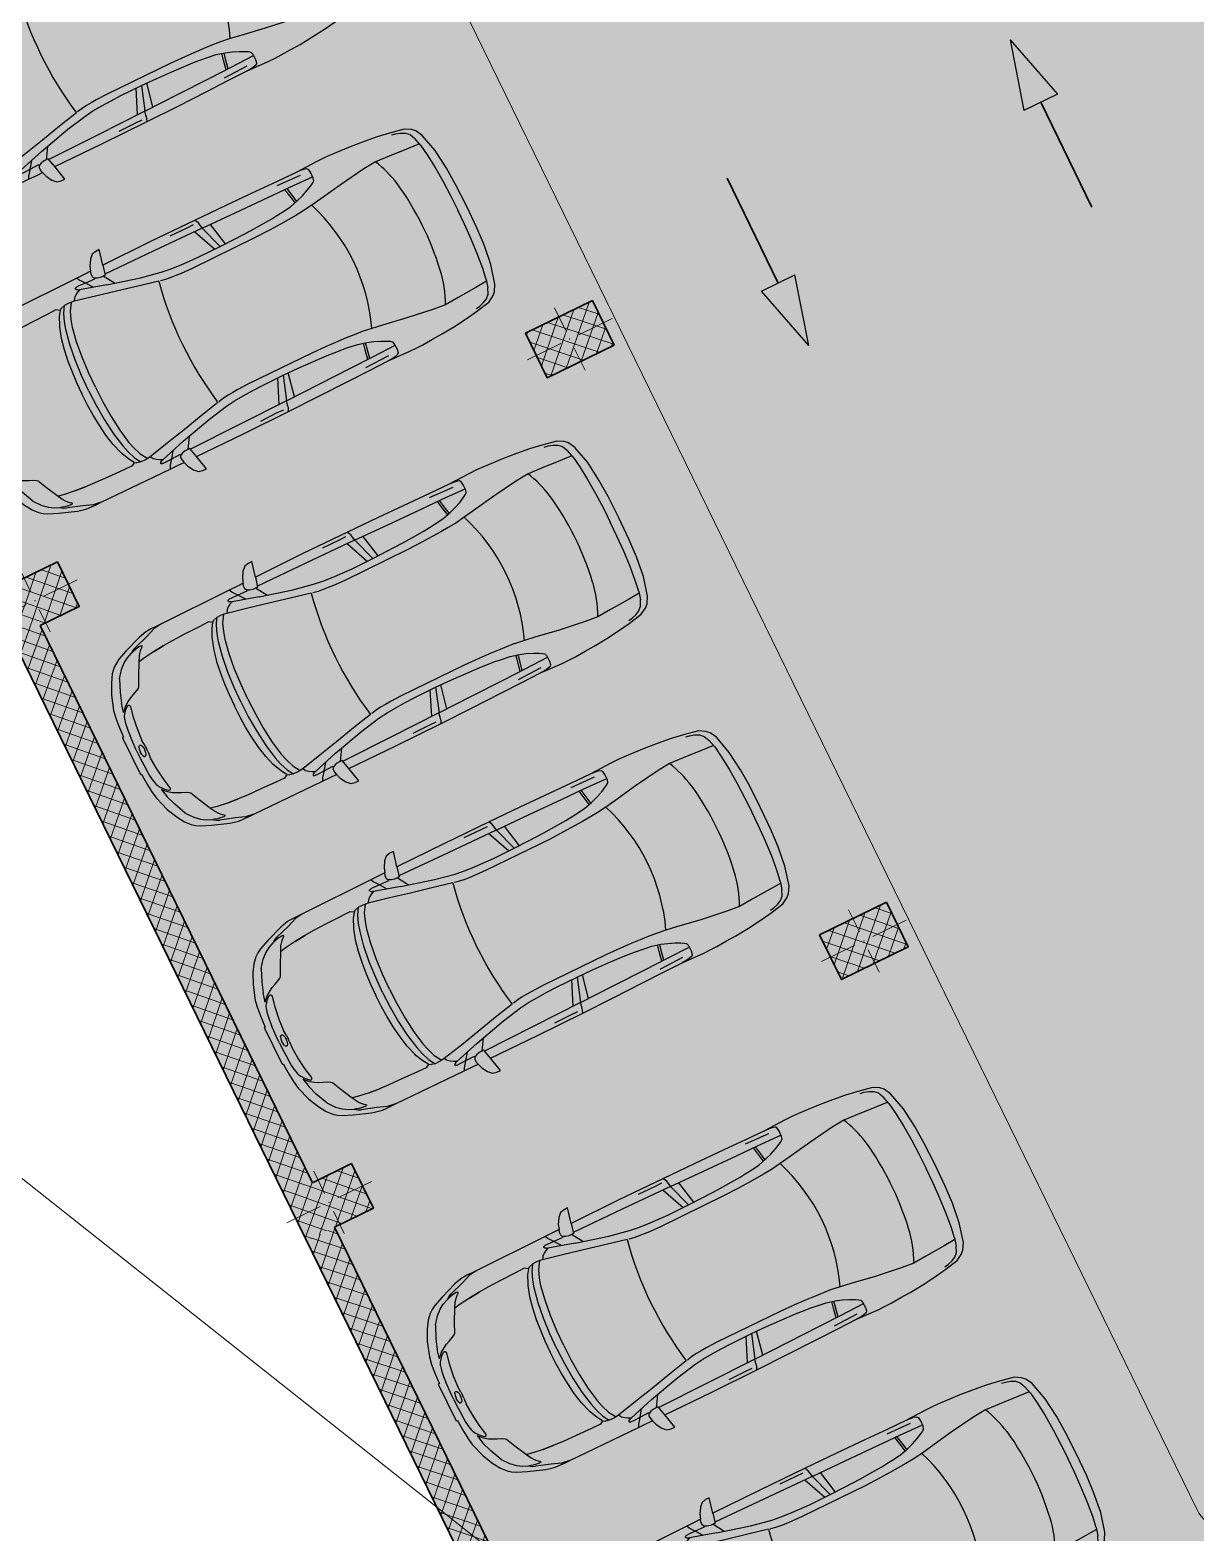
# Model space of a CAD drawing. Header units: metres. Extents: x 7511783 to 7512372, y 4692307 to 4692611.
# Drawn here: x 7511913.5 to 7511922.9, y 4692342.79 to 4692354.91 of the extents above; entities that cross this region are included whole.
import ezdxf

# ---------------------------------------------------------------- set-up
doc = ezdxf.new("R2010")
doc.units = ezdxf.units.M
for name, color, linetype, lineweight in [('2D Drafting - General_Pen_No__1', 7, 'Continuous', 0), ('2D Drafting - General_Pen_No__102', 254, 'Continuous', 0), ('A - Muret', 7, 'Continuous', 0), ('A - Muret_Pen_No__102', 254, 'Continuous', 0), ('A - Muret_Pen_No__7', 7, 'Continuous', 0), ('A - Pllaka Themel', 7, 'Continuous', 0), ('A - Pllaka Themel_Pen_No__42', 8, 'Continuous', 0), ('A - Shtyllat', 7, 'Continuous', 0), ('A - Shtyllat_Pen_No__1', 7, 'Continuous', 0), ('A - Shtyllat_Pen_No__7', 7, 'Continuous', 0), ('A -Polyline', 7, 'Continuous', 0), ('A -Polyline_Pen_No__178', 43, 'Continuous', 0), ('A -Polyline_Pen_No__48', 14, 'Continuous', 0), ('A -Polyline_Pen_No__8', 14, 'Continuous', 0), ('bodrum 1 garazhat projekt', 7, 'Continuous', 0), ('garazhat-netw-amiri - b1', 20, 'Continuous', 0), ('Interior - Furniture _Pen_No__42', 8, 'Continuous', 0), ('Parc-Kojshi', 251, 'Continuous', 0), ('vijat rregullim', 1, 'Continuous', 0)]:
    doc.layers.add(name, color=color, linetype=linetype, lineweight=lineweight)
pattern_1 = [(44.99999999999998, (0, 0), (-68.94290863686237, 68.94290863686243), []), (135.0000000000001, (0, 0), (68.94290863686219, 68.94290863686261), [])]

# ---------------------------------------------------------------- blocks, each defined once
blk = doc.blocks.new('Slab_5', base_point=(27099.99999994247, -19050.45703700876))
at = {"layer": 'A - Pllaka Themel_Pen_No__42', "color": 8, "linetype": 'Continuous', "lineweight": 25, "flags": 128}
blk.add_lwpolyline([(27099.99999994247, -19050.45703700876), (27099.99999994245, -53141.28956256484), (34367.48378446266, -53141.28956256484), (34572.08011014806, -54047.73212241127), (58725.51372234098, -48551.56399353076), (58577.30438397717, -47886.40318112022), (60192.66493870387, -47573.34216697117), (56976.71528492225, -33242.20353530695), (55470.262655318, -33580.37692266012), (52202.17436583388, -19050.80466526668)], close=True, dxfattribs=at)
blk = doc.blocks.new('Wall_56', base_point=(34367.48378446266, -53141.28956256484))
at = {"layer": 'A - Muret_Pen_No__102', "linetype": 'Continuous', "lineweight": 13}
h = blk.add_hatch(dxfattribs=at)
h.set_pattern_fill('CONCRETE_BLOCK', color=254, style=0, pattern_type=2)
h.set_pattern_definition(pattern_1)
h.paths.add_polyline_path([(27699.99795363154, -52891.2289970041), (27699.99444887056, -53141.22889081796), (31899.99722828543, -53141.2670855601), (31900.00066152068, -52891.26719174623)])
h = blk.add_hatch(dxfattribs=at)
h.set_pattern_fill('CONCRETE_BLOCK', color=254, style=0, pattern_type=2)
h.set_pattern_definition(pattern_1)
h.paths.add_polyline_path([(32499.99726393327, -53141.27253790283), (34367.48373605376, -53141.28956256484), (34567.34503387019, -52891.29141404277), (32500.00071337459, -52891.27260902396)])
at = {"layer": 'A - Muret_Pen_No__7', "color": 7, "linetype": 'Continuous', "lineweight": 35, "flags": 128}
for points in [[(31900.00073594184, -52891.26711058854), (27699.99796182526, -52891.22889418846)], [(34567.34503387019, -52891.29138111936), (32500.00075509367, -52891.27257007082)], [(27699.99442334481, -53141.22889416662), (31899.99719529126, -53141.26711056665)], [(32499.99726640177, -53141.27257004942), (34367.48378446266, -53141.28956256484)]]:
    blk.add_lwpolyline(points, dxfattribs=at)
blk = doc.blocks.new('Wall_57', base_point=(27099.99446052977, -53141.22343468484))
at = {"layer": 'A - Muret_Pen_No__102', "linetype": 'Continuous', "lineweight": 13}
h = blk.add_hatch(dxfattribs=at)
h.set_pattern_fill('CONCRETE_BLOCK', color=254, style=0, pattern_type=2)
h.set_pattern_definition(pattern_1)
h.paths.add_polyline_path([(27349.99446195043, -41941.22684617028), (27099.99446052978, -41941.22340399873), (27099.99446052978, -47341.22343468483), (27099.99986965649, -46941.22326849885), (27349.99446195043, -46941.22671067039)])
h = blk.add_hatch(dxfattribs=at)
h.set_pattern_fill('CONCRETE_BLOCK', color=254, style=0, pattern_type=2)
h.set_pattern_definition(pattern_1)
h.paths.add_polyline_path([(27099.99446052977, -47341.22343468483), (27099.99446052977, -53141.22344681752), (27099.99999185401, -52741.22340127719), (27349.99449979585, -52741.22685835483), (27349.99449979585, -47341.22689176247)])
at = {"layer": 'A - Muret_Pen_No__7', "color": 7, "linetype": 'Continuous', "lineweight": 35, "flags": 128}
for points in [[(27099.99446052977, -24950.64005230588), (27099.99446052977, -53141.22343468484)], [(27349.99446052978, -46941.2268967794), (27349.99446052978, -41941.2268968561)], [(27349.99446052978, -52741.22689677941), (27349.99446052978, -47341.22689681775)]]:
    blk.add_lwpolyline(points, dxfattribs=at)
blk = doc.blocks.new('Column_117', base_point=(32200, -41741.28540806283))
at = {"layer": 'A - Shtyllat', "linetype": 'Continuous', "lineweight": 0}
h = blk.add_hatch(dxfattribs=at)
h.set_pattern_fill('CONCRETE_BLOCK', color=18, style=0, pattern_type=2)
h.set_pattern_definition(pattern_1)
h.paths.add_polyline_path([(32500.00276967757, -41541.28956264153), (31900.00276973511, -41541.2812535225), (31899.99723032242, -41941.28125348414), (32499.99723026488, -41941.28956260318)])
at = {"layer": 'A - Shtyllat_Pen_No__1', "color": 7, "linetype": 'Continuous', "lineweight": 13}
for p, q in [((32200.00110788253, -41661.28540807051), (32200.00387758888, -41461.28540808969)), ((32120.00000000767, -41741.28430018029), (31820.00000003644, -41741.28014562078)), ((32279.99999999233, -41741.28651594537), (32579.99999996356, -41741.29067050489)), ((32199.99889211746, -41821.28540805517), (32199.99612241112, -42021.28540803598))]:
    blk.add_line(p, q, dxfattribs=at)
blk.add_point((32200, -41741.28540806283), dxfattribs=at)
at = {"layer": 'A - Shtyllat_Pen_No__7', "color": 7, "linetype": 'Continuous', "lineweight": 35, "flags": 128}
blk.add_lwpolyline([(32500.00276967757, -41541.28956264153), (31900.00276973511, -41541.2812535225), (31899.99723032242, -41941.28125348414), (32499.99723026488, -41941.28956260318)], close=True, dxfattribs=at)
blk = doc.blocks.new('Column_119', base_point=(27399.99723020736, -41741.22758930187))
at = {"layer": 'A - Shtyllat', "linetype": 'Continuous', "lineweight": 0}
h = blk.add_hatch(dxfattribs=at)
h.set_pattern_fill('CONCRETE_BLOCK', color=18, style=0, pattern_type=2)
h.set_pattern_definition(pattern_1)
h.paths.add_polyline_path([(27099.99446052978, -41941.22343472318), (27349.99446052978, -41941.2268968561), (27349.99446052978, -41541.22689681774), (27099.99999994247, -41541.22343476153)])
h = blk.add_hatch(dxfattribs=at)
h.set_pattern_fill('CONCRETE_BLOCK', color=18, style=0, pattern_type=2)
h.set_pattern_definition(pattern_1)
h.paths.add_polyline_path([(27699.99999988493, -41541.23174388057), (27349.99446052978, -41541.22689681774), (27349.99446052978, -41941.2268968561), (27699.99446047224, -41941.23174384221)])
at = {"layer": 'A - Shtyllat_Pen_No__1', "color": 7, "linetype": 'Continuous', "lineweight": 13}
for p, q in [((27399.99833808989, -41661.22758930954), (27400.00110779624, -41461.22758932872)), ((27319.99723021503, -41741.22648141933), (27019.99723024379, -41741.22232685982)), ((27479.99723019968, -41741.2286971844), (27779.99723017092, -41741.23285174392)), ((27399.99612232482, -41821.2275892942), (27399.99335261847, -42021.22758927502))]:
    blk.add_line(p, q, dxfattribs=at)
blk.add_point((27399.99723020736, -41741.22758930187), dxfattribs=at)
at = {"layer": 'A - Shtyllat_Pen_No__7', "color": 7, "linetype": 'Continuous', "lineweight": 35, "flags": 128}
for points in [[(27699.99999988493, -41541.23174388057), (27349.99446052978, -41541.22689681774)], [(27349.99446052978, -41941.2268968561), (27699.99446047224, -41941.23174384221), (27699.99999988493, -41541.23174388057)]]:
    blk.add_lwpolyline(points, dxfattribs=at)
blk = doc.blocks.new('Column_120', base_point=(32200, -47141.28540802448))
at = {"layer": 'A - Shtyllat', "linetype": 'Continuous', "lineweight": 0}
h = blk.add_hatch(dxfattribs=at)
h.set_pattern_fill('CONCRETE_BLOCK', color=18, style=0, pattern_type=2)
h.set_pattern_definition(pattern_1)
h.paths.add_polyline_path([(32500.00276967757, -46941.28956260318), (31900.00276973511, -46941.28125348415), (31899.99723032242, -47341.28125344579), (32499.99723026488, -47341.28956256483)])
at = {"layer": 'A - Shtyllat_Pen_No__1', "color": 7, "linetype": 'Continuous', "lineweight": 13}
for p, q in [((32200.00110788253, -47061.28540803216), (32200.00387758888, -46861.28540805134)), ((32120.00000000767, -47141.28430014194), (31820.00000003644, -47141.28014558244)), ((32199.99889211746, -47221.28540801682), (32199.99612241112, -47421.28540799764)), ((32279.99999999233, -47141.28651590702), (32579.99999996356, -47141.29067046654))]:
    blk.add_line(p, q, dxfattribs=at)
blk.add_point((32200, -47141.28540802448), dxfattribs=at)
at = {"layer": 'A - Shtyllat_Pen_No__7', "color": 7, "linetype": 'Continuous', "lineweight": 35, "flags": 128}
blk.add_lwpolyline([(32500.00276967757, -46941.28956260318), (31900.00276973511, -46941.28125348415), (31899.99723032242, -47341.28125344579), (32499.99723026488, -47341.28956256483)], close=True, dxfattribs=at)
blk = doc.blocks.new('Column_121', base_point=(27399.99723020736, -47141.22758926352))
at = {"layer": 'A - Shtyllat', "linetype": 'Continuous', "lineweight": 0}
h = blk.add_hatch(dxfattribs=at)
h.set_pattern_fill('CONCRETE_BLOCK', color=18, style=0, pattern_type=2)
h.set_pattern_definition(pattern_1)
h.paths.add_polyline_path([(27099.99446052978, -47341.22343468483), (27349.99446052978, -47341.22689681775), (27349.99446052978, -46941.2268967794), (27099.99999994247, -46941.22343472319)])
h = blk.add_hatch(dxfattribs=at)
h.set_pattern_fill('CONCRETE_BLOCK', color=18, style=0, pattern_type=2)
h.set_pattern_definition(pattern_1)
h.paths.add_polyline_path([(27699.99999988493, -46941.23174384221), (27349.99446052978, -46941.2268967794), (27349.99446052978, -47341.22689681775), (27699.99446047224, -47341.23174380385)])
at = {"layer": 'A - Shtyllat_Pen_No__1', "color": 7, "linetype": 'Continuous', "lineweight": 13}
for p, q in [((27399.99833808989, -47061.22758927119), (27400.00110779624, -46861.22758929037)), ((27319.99723021503, -47141.22648138098), (27019.99723024379, -47141.22232682147)), ((27399.99612232482, -47221.22758925585), (27399.99335261847, -47421.22758923668)), ((27479.99723019968, -47141.22869714606), (27779.99723017092, -47141.23285170557))]:
    blk.add_line(p, q, dxfattribs=at)
blk.add_point((27399.99723020736, -47141.22758926352), dxfattribs=at)
at = {"layer": 'A - Shtyllat_Pen_No__7', "color": 7, "linetype": 'Continuous', "lineweight": 35, "flags": 128}
for points in [[(27699.99999988493, -46941.23174384221), (27349.99446052978, -46941.2268967794)], [(27349.99446052978, -47341.22689681775), (27699.99446047224, -47341.23174380385), (27699.99999988493, -46941.23174384221)]]:
    blk.add_lwpolyline(points, dxfattribs=at)
blk = doc.blocks.new('Car 05 22')
at = {"layer": 'Interior - Furniture _Pen_No__42', "color": 8, "linetype": 'Continuous', "lineweight": 25}
for p, q in [((1961.117547741, 983.221158223), (1928.938242309, 983.221158223)), ((1928.938242309, 983.221158223), (1957.843908175, 858.0544967500001)), ((1996.903176747, 974.9060932165999), (1961.117547741, 983.221158223)), ((2026.89661068, 945.007687052), (1996.903176747, 974.9060932165999)), ((-78.35772569479998, 850.6357850930001), (-168.2198443133, 844.6061713611999)), ((-24.036324899, 852.2918850640001), (-78.35772569479998, 850.6357850930001)), ((40.3182760438, 852.3336850629998), (-24.036324899, 852.2918850640001)), ((230.8030912739, 845.5192631063), (40.3182760438, 852.3336850629998)), ((590.7241636140001, 851.6786068920001), (400.0158099590001, 847.596806379)), ((856.5325990199999, 856.169707455), (590.7241636140001, 851.6786068920001)), ((1129.8609284, 858.5331077519999), (856.5325990199999, 856.169707455)), ((1129.8609284, 858.5331077519999), (1120.69723063, 838.160005195)), ((1536.1071561, 860.3802508980001), (1129.8609284, 858.5331077519999)), ((1957.843908175, 858.0544967500001), (1536.1071561, 860.3802508980001)), ((1957.84390817, 858.0544967500001), (1977.22141076, 777.427813481)), ((2054.5732194, 897.577022836), (2026.89661068, 945.007687052)), ((2067.91700908, 857.6794056350001), (2054.5732194, 897.577022836)), ((2119.91703998, 857.4374531180001), (2067.91700908, 857.6794056350001)), ((2075.28112592, 835.6608695470001), (2067.91700908, 857.6794056350001)), ((2193.165590015, 856.4504063259001), (2119.91703998, 857.4374531180001)), ((2182.27381684, 834.081841238), (2193.16559002, 856.4504063260001)), ((2808.01466132, 852.5547640039999), (2193.165590015, 856.4504063259001)), ((2855.711363900001, 852.6327640009998), (2808.01466132, 852.5547640039999)), ((2808.01466132, 852.5547640039999), (2876.86636504, 843.317264394)), ((2891.44016583, 852.5287640049999), (2855.711363900001, 852.6327640009998)), ((2922.51356751, 852.034364026), (2891.44016583, 852.5287640049999)), ((2945.17226874, 849.4061641369999), (2922.51356751, 852.034364026)), ((2989.61447115, 839.6482645490003), (2945.17226874, 849.4061641369999)), ((-757.6903274910002, 747.022066986), (-784.8200333720001, 721.8124613509999)), ((-706.3378894982, 775.7872218095), (-757.6903274910002, 747.022066986)), ((-701.0941271610001, 743.2591195180001), (-729.425104913, 716.3992494200002)), ((-585.227090103, 801.027979058), (-706.3378894982, 775.7872218095)), ((-664.8727541800001, 760.961322365), (-701.0941271610001, 743.2591195180001)), ((-626.571782751, 772.4860242179999), (-664.8727541800001, 760.961322365)), ((-594.8871138119998, 778.4895580349998), (-626.571782751, 772.4860242179999)), ((-483.1389679684001, 817.2581826864), (-585.227090103, 801.027979058)), ((-372.3345973750002, 830.229933465), (-483.1389679684001, 817.2581826864)), ((-251.752794228, 841.043733947), (-372.3345973750002, 830.229933465)), ((-168.2198443133, 844.6061713611999), (-251.752794228, 841.043733947)), ((124.560977278, 791.3967861309999), (129.0398444, 820.4687779309999)), ((125.693926866, 743.8968737240001), (124.560977278, 791.3967861309999)), ((327.3887276080001, 761.920895626), (125.394377448, 756.455747737)), ((132.429139117, 722.8048827370001), (125.693926866, 743.8968737240001)), ((129.0398444, 820.4687779309999), (138.886242882, 832.3883788069998)), ((138.886242882, 832.3883788069998), (165.168377873, 840.275885275)), ((165.168377873, 840.275885275), (194.733578306, 844.324685204)), ((194.733578306, 844.324685204), (230.803091274, 845.519263106)), ((210.873013229, 809.2317387879999), (418.0703055720001, 816.1926024380003)), ((400.0158099590001, 847.596806379), (230.8030912739, 845.5192631063)), ((521.9507803269998, 764.6728959719999), (327.3887276080001, 761.920895626)), ((355.2943663540001, 762.315609428), (339.1227247570001, 683.1192857359999)), ((373.4006373970002, 762.5717151969999), (357.2289958010001, 683.375391506)), ((813.627009446, 769.327996556), (521.9507803269998, 764.6728959719999)), ((1108.59023357, 773.98329714), (813.627009446, 769.327996556)), ((1036.25651944, 772.8416796290002), (996.5002997029998, 578.7916468290002)), ((1041.96657906, 578.0240872360001), (1107.56627095, 773.967136299)), ((1173.32542975, 774.895061201), (1090.33970038, 577.89253068)), ((1115.14443198, 808.948201529), (1108.59023357, 773.98329714)), ((1108.59023357, 773.98329714), (1537.61805657, 780.025947399)), ((1119.51383092, 833.2672045809999), (1115.14443198, 808.948201529)), ((1120.16623076, 836.3248049650001), (1119.51383092, 833.2672045809999)), ((1120.69723063, 838.160005195), (1120.16623076, 836.3248049650001)), ((1162.63563846, 830.4777734580001), (1220.13025657, 829.0713745190002)), ((1220.13025657, 829.0713745190002), (1369.65750367, 831.489072695)), ((1537.61805657, 780.025611521), (1974.99295641, 786.0764425990001)), ((1939.15395607, 686.22492547), (1995.917261, 777.427813481)), ((1977.22141076, 777.427813481), (2019.59119012, 777.427813481)), ((2000.39650233, 701.591770694), (2213.53100788, 762.9814866290001)), ((2019.59119012, 777.427813481), (2044.48611622, 783.069509224)), ((2044.48611622, 783.069509224), (2063.35562216, 792.2740022800001)), ((2063.35562216, 792.2740022800001), (2070.42572439, 799.8521965630001)), ((2068.68333559, 787.696981005), (2065.39356605, 794.4584027669999)), ((2068.68333559, 787.696981005), (2148.02030692, 790.4828861469999)), ((2070.42572439, 799.8521965630001), (2075.2191259, 809.3983893609999)), ((2075.2191259, 809.3983893609999), (2075.28112592, 835.6608695470001)), ((2106.51930118, 732.1586113790001), (2148.02030692, 790.4828861469999)), ((2148.02030692, 790.4828861469999), (2166.81146925, 813.814537484)), ((2148.02030692, 790.4828861469999), (2205.61920777, 792.204186117)), ((2166.81146925, 813.814537484), (2182.27381684, 834.081841238)), ((2205.61920777, 792.204186117), (2227.21980808, 791.0038861380001)), ((2226.59190807, 769.8777067159999), (2213.53100788, 762.9814866290001)), ((2213.53100788, 762.9814866290001), (2238.34670825, 752.240186817)), ((2234.36910819, 773.9630864369999), (2226.59190807, 769.8828865080001)), ((2227.21980808, 791.0038861380001), (2232.61990816, 790.029986155)), ((2232.61990816, 790.029986155), (2237.93539134, 787.2871225249999)), ((2238.46067648, 776.864360243), (2234.36910819, 773.9630864369999)), ((2240.81890828, 784.03918626), (2237.93539134, 787.2871225249999)), ((2238.34670825, 752.240186817), (2258.53170854, 739.717487037)), ((2238.46067648, 776.864360243), (2240.85090828, 780.5209863219999)), ((2240.85090828, 780.5209863219999), (2240.81890828, 784.03918626)), ((2258.53170854, 739.717487037), (2269.0398087, 731.086787188)), ((2269.0398087, 731.086787188), (2278.83550884, 721.965087348)), ((2876.86636504, 843.317264394), (2954.16376923, 813.731165643)), ((2904.11849592, 832.8863289209997), (2905.06820589, 832.8379901159999)), ((2954.16376923, 813.731165643), (3075.78877375, 774.6896785450001)), ((3013.55027244, 833.064864827), (2989.61447115, 839.6482645490003)), ((3154.26138006, 782.5577669589998), (3013.55027244, 833.064864827)), ((3022.47491973, 758.305686711), (3023.66221975, 762.4851866380001)), ((3024.49924208, 753.7186598590001), (3022.47491973, 758.305686711)), ((3023.66221975, 762.4851866380001), (3034.64521991, 765.0503865930001)), ((3037.91041996, 743.452886971), (3024.49924208, 753.7186598590001)), ((3034.64521991, 765.0503865930001), (3046.93432009, 763.817386614)), ((3050.61522015, 730.6688871950001), (3037.91041996, 743.452886971)), ((3046.93432009, 763.817386614), (3060.9451203, 762.9292866300001)), ((3064.50712035, 714.6457874760001), (3050.61522015, 730.6688871950001)), ((3060.9451203, 762.9292866300001), (3089.85712072, 757.3861867269998)), ((3100.48402088, 763.1120866269999), (3075.78877375, 774.6896785450001)), ((3089.85712072, 757.3861867269998), (3108.43932099, 751.4304868319999)), ((3114.13862108, 753.3111867989999), (3100.48402088, 763.1120866269999)), ((3108.43932099, 751.4304868319999), (3122.8656212, 746.4359869189999)), ((3122.8656212, 746.4359869189999), (3114.13862108, 753.3111867989999)), ((3170.0706946, 726.5554905960001), (3122.8656212, 746.4359869189999)), ((3235.883818752, 747.6101556219), (3154.26138006, 782.5577669589998)), ((3269.07948628, 728.3294692490001), (3235.883818752, 747.6101556219)), ((3298.56678787, 705.6390702070001), (3269.07948628, 728.3294692490001)), ((-815.0478655078, 667.7598955197002), (-855.0523550635, 511.0116477078998)), ((-784.8200333720001, 721.8124613509999), (-815.0478655078, 667.7598955197002)), ((-768.2719792499998, 602.2788720830002), (-750.577082573, 669.7773949330001)), ((-764.3441764490001, 617.261773195), (-665.728145997, 623.9546285630003)), ((-729.425104913, 716.3992494200002), (-750.577082573, 669.7773949330001)), ((-665.728145997, 623.9546285630003), (-500.877431885, 634.180288886)), ((-500.877431885, 634.180288886), (-383.0238853850001, 641.9613403830001)), ((-383.0238853850001, 641.9613403830001), (-274.220886173, 631.318400078)), ((-274.220886173, 631.318400078), (-56.404854203, 600.536895199)), ((146.670770152, 710.6062742990001), (132.429139117, 722.8048827370001)), ((171.252864179, 696.6287725440001), (146.670770152, 710.6062742990001)), ((212.566754139, 676.5412700230002), (171.252864179, 696.6287725440001)), ((266.3151410770001, 654.566867265), (212.566754139, 676.5412700230002)), ((319.4903281550001, 636.426864989), (266.3151410770001, 654.566867265)), ((392.7088835140001, 617.8124267930001), (319.4903281550001, 636.426864989)), ((339.1227247570001, 683.1192857359999), (329.5580559370001, 633.8673348859999)), ((357.2289958010001, 683.375391506), (346.76505809, 629.492778784)), ((474.8166917820001, 607.1053878569999), (392.7088835140001, 617.8124267930001)), ((521.3449804749999, 601.6186871690002), (474.8166917820001, 607.1053878569999)), ((1730.35620914, 633.8338533080002), (1562.00595611, 600.596478384)), ((2000.39650233, 701.591770694), (1730.35620914, 633.8338533080002)), ((1779.61280153, 581.7538898049997), (1952.84760406, 621.338789111)), ((1952.84760406, 621.338789111), (2122.045506540001, 659.9572884350001)), ((2122.045506540001, 659.9572884350001), (2293.79610906, 697.6509877739999)), ((2278.83550884, 721.965087348), (2293.79610906, 697.6509877739999)), ((2293.79610906, 697.6509877739999), (2317.1870094, 700.7385877199999)), ((2293.79610906, 697.6386630720001), (2293.79610906, 697.6509877739999)), ((2317.1870094, 700.7385877199999), (2345.74280982, 702.7498876850001)), ((2355.134199750001, 639.912801441), (2317.1870094, 700.7385877199999)), ((2345.74280982, 702.7498876850001), (2378.929310310001, 702.0184876970001)), ((2379.77420337, 575.387091212), (2355.13301598, 639.9159014410001)), ((2410.10490185, 649.1086815510001), (2378.929310310001, 702.0184876970001)), ((2378.929310310001, 702.0184876970001), (2410.57231077, 694.2028878339999)), ((2436.02871163, 583.2244924540001), (2410.10490185, 649.1086815510001)), ((2410.57231077, 694.2028878339999), (2410.58631694, 694.1782473540001)), ((2428.73881104, 681.7061880529999), (2410.57231077, 694.2028878339999)), ((2428.73881104, 681.7061880529999), (2457.25830016, 700.035535323)), ((2428.77597173, 681.700745325), (2428.73881104, 681.7061880529999)), ((2428.77597173, 681.700745325), (2456.66545813, 639.8418234830003)), ((2456.66545813, 639.8418234830003), (2487.236391870001, 574.2621729599999)), ((2457.25830016, 700.035535323), (2535.4819126, 697.9905877680001)), ((2535.422612600001, 697.9916562040003), (2673.21491462, 695.5089878119999)), ((2535.46586986, 697.9894090810001), (2535.4819126, 697.988971943)), ((2673.21491462, 695.5089878119999), (2787.200816290001, 691.4809878819998)), ((2787.200816290001, 691.4809878819998), (2868.415817480001, 687.223087957)), ((2868.395882330001, 687.22488671), (2959.72331881, 678.984388101)), ((2959.72331881, 678.984388101), (2868.415817480001, 687.1969879569999)), ((2959.72331881, 678.984388101), (3047.2313201, 666.2002883250001)), ((3047.20992906, 666.2041971140001), (3100.00912087, 656.556188494)), ((3076.97452053, 697.807687771), (3064.50712035, 714.6457874760001)), ((3100.00912087, 656.556188494), (3076.97452053, 697.807687771)), ((3152.92075342, 553.873393456), (3100.00912087, 656.556188494)), ((3211.69204952, 701.0151137130001), (3170.0706946, 726.5554905960001)), ((3254.25934432, 663.1775183300001), (3211.69204952, 701.0151137130001)), ((3301.867263790001, 602.80900872), (3254.25934432, 663.1775183300001)), ((3337.33388997, 663.3806719909999), (3298.56678787, 705.6390702070001)), ((3374.49419199, 603.583974516), (3337.33388997, 663.3806719909999)), ((-855.0523550635, 511.0116477078998), (-874.6778528530002, 344.9579771100001)), ((-782.7621654889999, 510.027376359), (-794.5333543099999, 390.6265818930001)), ((-768.2719792499998, 602.2788720830002), (-782.764796709, 510.0106247469999)), ((-56.404854203, 600.536895199), (145.941775497, 566.5900898169999)), ((145.941775497, 566.5900898169999), (233.261172115, 552.312592089)), ((233.261172115, 552.312592089), (315.3092800730001, 541.359190513)), ((315.2936019620001, 541.3606176840001), (384.2945810830001, 535.0794906230001)), ((384.2815104790001, 535.080362318), (454.174320738, 530.4191213629999)), ((454.170282107, 530.4193907049998), (526.242583163, 526.2868907769997)), ((569.9935686519999, 596.8381865689998), (521.3449804749999, 601.6186871690002)), ((526.2331313149998, 526.2873073839999), (627.7018846490002, 521.814890855)), ((652.59274858, 590.9845858339997), (569.9935686519999, 596.8381865689998)), ((627.698546207, 521.8149872519999), (756.75876515, 518.0884218199999)), ((772.8388193580001, 584.9903850819998), (652.59274858, 590.9845858339997)), ((756.75876515, 518.0884218199999), (1322.62824821, 518.052230308)), ((907.2666866909999, 580.298084493), (772.8388193580001, 584.9903850819998)), ((1041.96657906, 578.0240872360001), (907.2666866909999, 580.298084493)), ((1227.79815085, 577.5186957939999), (1041.96657906, 578.0240872360001)), ((1316.09897866, 580.475793563), (1227.79815085, 577.5186957939999)), ((1403.02450604, 584.4121905939998), (1316.09897866, 580.475793563)), ((1322.62824821, 518.052230308), (1420.49779626, 521.652890858)), ((1483.8761315, 590.1361862749999), (1403.02450604, 584.4121905939998)), ((1420.49066257, 521.652523245), (1466.64156934, 524.030772681)), ((1466.62639694, 524.0299908169999), (1510.87647584, 527.594696836)), ((1562.00595611, 600.596478384), (1483.8761315, 590.1361862749999)), ((1510.85529759, 527.5929907539999), (1554.25309822, 533.0576906580001)), ((1554.25309822, 533.0576906580001), (1596.82961355, 540.969674969)), ((1597.28918852, 541.1774857889999), (1596.65116701, 540.8889849259999)), ((1610.72419049, 544.0665862469999), (1779.61280153, 581.7538898049997)), ((2397.334105950001, 514.2584815219999), (2379.77250853, 575.3929912130001)), ((2419.31580918, 395.7362626700001), (2397.33316008, 514.2635815229997)), ((2453.63941421, 521.616582688), (2436.02871163, 583.2244924540001)), ((2477.61661773, 401.0764635800001), (2453.63941421, 521.616582688)), ((2487.236391870001, 574.2621729599999), (2491.79934275, 562.0052962960001)), ((2491.79994982, 562.0052962960001), (2517.90263133, 477.034766618)), ((3189.62073735, 475.569766106), (3152.92075342, 553.873393456)), ((3301.867263790001, 602.80900872), (3346.015513130001, 501.4217980699999)), ((3346.015513130001, 501.4217980699999), (3374.297465860001, 419.557472908)), ((3418.40079436, 512.7439783509999), (3374.49419199, 603.583974516)), ((3457.47689648, 393.0984834030001), (3418.40079436, 512.7439783509999)), ((-794.5333543099999, 390.6265818930001), (-802.4328468090001, 258.715288008)), ((2433.73206705, 266.091642182), (2419.31580918, 395.7362626700001)), ((2493.88922012, 269.050242651), (2477.61661773, 401.0764635800001)), ((2517.90263133, 477.034766618), (2537.54372273, 384.0810341510001)), ((2537.54372273, 384.0810341510001), (2551.45611664, 285.6281997640001)), ((3199.39883308, 466.7584630290001), (3189.62073735, 475.569766106)), ((3220.69886845, 454.388540188), (3199.39883308, 466.7584630290001)), ((3256.10680826, 439.2417534179999), (3220.67662376, 454.4014587129999)), ((3288.390194130001, 425.101248479), (3256.10680826, 439.2417534179999)), ((3319.36158057, 408.41284265), (3288.390194130001, 425.101248479)), ((3353.46269085, 384.2512837760001), (3319.36158057, 408.41284265)), ((3321.23357975, 370.497229407), (3320.99727986, 362.132926485)), ((3324.654278260001, 377.297531782), (3321.23357975, 370.497229407)), ((3328.30797666, 379.591332583), (3324.654278260001, 377.297531782)), ((3338.468372210001, 379.4523325350001), (3328.30797666, 379.591332583)), ((3363.640761200001, 357.811724976), (3338.468372210001, 379.4523325350001)), ((3377.182392130001, 359.9734848010001), (3353.46269085, 384.2512837760001)), ((3391.09039087, 344.247647689), (3374.297465860001, 419.557472908)), ((3468.34279707, 330.9338860280001), (3457.47689648, 393.0984834030001)), ((-874.6778528530002, 344.9579771100001), (-882.944054645, 194.680643518)), ((-802.4328468090001, 258.715288008), (-806.8131426489999, 124.936494209)), ((2441.61713002, 131.955220918), (2433.73181129, 266.093942182)), ((2503.10292147, 133.173421111), (2493.88922012, 269.050242651)), ((2551.45611664, 285.6281997640001), (2559.71041303, 193.693567653)), ((3320.99727986, 362.132926485), (3338.31527228, 276.8564967000001)), ((3338.31527228, 276.8564967000001), (3351.882966340001, 172.661960307)), ((3396.66521323, 315.8049103040001), (3363.640761200001, 357.811724976)), ((3391.09039087, 344.247647689), (3377.182392130001, 359.9734848010001)), ((3408.0703938, 289.3779877820001), (3396.66521323, 315.8049103040001)), ((3408.0703938, 289.3779877820001), (3413.77629411, 267.259988716)), ((3413.77548775, 267.2641933500001), (3418.45445829, 242.866384828)), ((3418.452194370001, 242.878189745), (3424.044894670001, 200.723791525)), ((3474.4914974, 263.721088865), (3468.34279707, 330.9338860280001)), ((3478.33319761, 199.917191559), (3474.4914974, 263.721088865)), ((-882.944054645, 194.680643518), (-885.3767076889999, 0)), ((-806.8131426489999, 124.936494209), (-808.0470753050001, 0)), ((2444.0197128, -0.0273000043277), (2441.61701245, 131.957220918)), ((2506.01959488, -3.86e-13), (2503.10292147, 133.173421111)), ((2559.71041303, 193.693567653), (2564.38081099, 101.185635342)), ((3351.882966340001, 172.661960307), (3358.343763510001, 75.87012649980001)), ((3424.044894670001, 200.723791525), (3427.72848251, 152.023715234)), ((3432.36383112, 39.98011396419999), (3427.72848251, 152.023715234)), ((3479.35651311, 164.9481933352), (3478.33319761, 199.917191559)), ((3489.519598210001, 164.9481933352), (3479.35651311, 164.9481933352)), ((3489.519598210001, -164.9481933352), (3489.519598210001, 164.9481933352)), ((-885.3767076889999, 0), (-882.944054645, -194.680643518)), ((-806.8131426489999, -124.936494209), (-808.0470753050001, 1.477e-13)), ((2444.0197128, 0.0273000043271), (2441.61701245, -131.957220918)), ((2564.38081099, 101.185635342), (2566.01761027, -0.00610000213065)), ((2564.38081099, -101.185635342), (2566.01761027, 0.00610000212997)), ((3353.95786543, 27.8932505984), (3358.343763510001, 75.87012649980001)), ((3353.95786543, 27.8932505984), (3353.95786543, -0.7649002671629999)), ((3353.95786543, -27.8932505984), (3353.95786543, 0.7649002671619999)), ((3370.89075802, 11.74110410089999), (3370.32315827, -0.7649002671629999)), ((3370.89075802, -11.74110410089999), (3370.32315827, 0.7649002671619999)), ((3372.49235732, 23.6550082622), (3370.89075802, 11.74110410089999)), ((3376.267285060001, 38.99395092400001), (3372.49235732, 23.6550082622)), ((3381.98685317, 46.5714162664), (3376.267285060001, 38.99395092400001)), ((3386.21005132, 48.3522168884), (3381.98685317, 46.5714162664)), ((3386.21005132, 48.3522168884), (3394.28954778, 48.3522168884)), ((3398.51284593, 46.5714162664), (3394.28954778, 48.3522168884)), ((3404.23226311, 38.99375151340001), (3398.51284593, 46.5714162664)), ((3404.23226311, 38.99375151340001), (3408.00714178, 23.6550082622)), ((3408.00714178, 23.6550082622), (3409.766541010001, 8.055102813469999)), ((3409.766541010001, 8.055102813469999), (3409.766541010001, -4.961e-13)), ((3431.76949509, 57.3729975776), (3431.76949509, 56.7710829698)), ((3432.04453126, -0.0109000038072), (3432.36383112, 39.98011396419999)), ((3432.04453126, 0.0109000038063), (3432.36383112, -39.98011396419999)), ((2506.01959488, -2.78e-13), (2503.10292147, -133.173421111)), ((2559.71041303, -193.693567653), (2564.38081099, -101.185635342)), ((3351.882966340001, -172.661960307), (3358.343763510001, -75.87012649980001)), ((3353.95786543, -27.8932505984), (3358.343763510001, -75.87012649980001)), ((3372.49235732, -23.6550082622), (3370.89075802, -11.74110410089999)), ((3376.267285060001, -38.99395092400001), (3372.49235732, -23.6550082622)), ((3381.98685317, -46.5714162664), (3376.267285060001, -38.99395092400001)), ((3386.21005132, -48.3522168884), (3381.98685317, -46.5714162664)), ((3386.21005132, -48.3522168884), (3394.28954778, -48.3522168884)), ((3398.51284593, -46.5714162664), (3394.28954778, -48.3522168884)), ((3404.23226311, -38.99375151340001), (3398.51284593, -46.5714162664)), ((3404.23226311, -38.99375151340001), (3408.00714178, -23.6550082622)), ((3408.00714178, -23.6550082622), (3409.766541010001, -8.055102813469999)), ((3409.766541010001, -8.055102813469999), (3409.766541010001, -3.892e-13)), ((3432.36383112, -39.98011396419999), (3427.72848251, -152.023715234)), ((3431.76949509, -57.3729975776), (3431.76949509, -56.7710829698)), ((-882.944054645, -194.680643518), (-874.6778528530002, -344.9579771100001)), ((-802.4328468090001, -258.715288008), (-806.8131426489999, -124.936494209)), ((2441.61713002, -131.955220918), (2433.73181129, -266.093942182)), ((2503.10292147, -133.173421111), (2493.88922012, -269.050242651)), ((2551.45611664, -285.6281997640001), (2559.71041303, -193.693567653)), ((3338.31527228, -276.8564967000001), (3351.882966340001, -172.661960307)), ((3418.452194370001, -242.878189745), (3424.044894670001, -200.723791525)), ((3424.044894670001, -200.723791525), (3427.72848251, -152.023715234)), ((3474.4914974, -263.721088865), (3478.33319761, -199.917191559)), ((3478.33319761, -199.917191559), (3479.35651311, -164.9481933352)), ((3479.35651311, -164.9481933352), (3489.519598210001, -164.9481933352)), ((-874.6778528530002, -344.9579771100001), (-855.0523550635, -511.0116477078998)), ((-794.5333543099999, -390.6265818930001), (-802.4328468090001, -258.715288008)), ((2433.73206705, -266.091642182), (2419.31580918, -395.7362626700001)), ((2493.88922012, -269.050242651), (2477.61661773, -401.0764635800001)), ((2537.54372273, -384.0810341510001), (2551.45611664, -285.6281997640001)), ((3320.99727986, -362.132926485), (3338.31527228, -276.8564967000001)), ((3321.23357975, -370.497229407), (3320.99727986, -362.132926485)), ((3363.640761200001, -357.811724976), (3338.468372210001, -379.4523325350001)), ((3377.182392130001, -359.9734848010001), (3353.46269085, -384.2512837760001)), ((3396.66521323, -315.8049103040001), (3363.640761200001, -357.811724976)), ((3391.09039087, -344.247647689), (3374.297465860001, -419.557472908)), ((3391.09039087, -344.247647689), (3377.182392130001, -359.9734848010001)), ((3408.0703938, -289.3779877820001), (3396.66521323, -315.8049103040001)), ((3408.0703938, -289.3779877820001), (3413.77629411, -267.259988716)), ((3413.77548775, -267.2641933500001), (3418.45445829, -242.866384828)), ((3457.47689648, -393.0984834030001), (3468.34279707, -330.9338860280001)), ((3468.34279707, -330.9338860280001), (3474.4914974, -263.721088865)), ((-782.7621654889999, -510.027376359), (-794.5333543099999, -390.6265818930001)), ((2419.31580918, -395.7362626700001), (2397.33316008, -514.2635815229997)), ((2477.61661773, -401.0764635800001), (2453.63941421, -521.616582688)), ((2491.79994982, -562.0052962960001), (2517.90263133, -477.034766618)), ((2517.90263133, -477.034766618), (2537.54372273, -384.0810341510001)), ((3189.62073735, -475.569766106), (3152.92075342, -553.873393456)), ((3199.39883308, -466.7584630290001), (3189.62073735, -475.569766106)), ((3220.69886845, -454.388540188), (3199.39883308, -466.7584630290001)), ((3256.10680826, -439.2417534179999), (3220.67662376, -454.4014587129999)), ((3288.390194130001, -425.101248479), (3256.10680826, -439.2417534179999)), ((3319.36158057, -408.41284265), (3288.390194130001, -425.101248479)), ((3353.46269085, -384.2512837760001), (3319.36158057, -408.41284265)), ((3324.654278260001, -377.297531782), (3321.23357975, -370.497229407)), ((3328.30797666, -379.591332583), (3324.654278260001, -377.297531782)), ((3338.468372210001, -379.4523325350001), (3328.30797666, -379.591332583)), ((3346.015513130001, -501.4217980699999), (3374.297465860001, -419.557472908)), ((3418.40079436, -512.7439783509999), (3457.47689648, -393.0984834030001)), ((-855.0523550635, -511.0116477078998), (-815.0478655078, -667.7598955197002)), ((-768.2719792499998, -602.2788720830002), (-782.764796709, -510.0106247469999)), ((-768.2719792499998, -602.2788720830002), (-750.577082573, -669.7773949330001)), ((-274.220886173, -631.318400078), (-56.404854203, -600.536895199)), ((-56.404854203, -600.536895199), (145.941775497, -566.5900898169999)), ((145.941775497, -566.5900898169999), (233.261172115, -552.312592089)), ((233.261172115, -552.312592089), (315.3092800730001, -541.359190513)), ((315.2936019620001, -541.3606176840001), (384.2945810830001, -535.0794906230001)), ((384.2815104790001, -535.080362318), (454.174320738, -530.4191213629999)), ((454.170282107, -530.4193907049998), (526.242583163, -526.2868907769997)), ((521.3449804749999, -601.6186871690002), (474.8166917820001, -607.1053878569999)), ((569.9935686519999, -596.8381865689998), (521.3449804749999, -601.6186871690002)), ((526.2331313149998, -526.2873073839999), (627.7018846490002, -521.814890855)), ((652.59274858, -590.9845858339997), (569.9935686519999, -596.8381865689998)), ((627.698546207, -521.8149872519999), (756.75876515, -518.0884218199999)), ((772.8388193580001, -584.9903850819998), (652.59274858, -590.9845858339997)), ((756.75876515, -518.0884218199999), (1322.62824821, -518.052230308)), ((907.2666866909999, -580.298084493), (772.8388193580001, -584.9903850819998)), ((1041.96657906, -578.0240872360001), (907.2666866909999, -580.298084493)), ((1036.25651944, -772.8416796290002), (996.5002997029998, -578.7916468290002)), ((1227.79815085, -577.5186957939999), (1041.96657906, -578.0240872360001)), ((1041.96657906, -578.0240872360001), (1107.56627095, -773.967136299)), ((1173.32542975, -774.895061201), (1090.33970038, -577.89253068)), ((1316.09897866, -580.475793563), (1227.79815085, -577.5186957939999)), ((1403.02450604, -584.4121905939998), (1316.09897866, -580.475793563)), ((1322.62824821, -518.052230308), (1420.49779626, -521.652890858)), ((1483.8761315, -590.1361862749999), (1403.02450604, -584.4121905939998)), ((1420.49066257, -521.652523245), (1466.64156934, -524.030772681)), ((1466.62639694, -524.0299908169999), (1510.87647584, -527.594696836)), ((1562.00595611, -600.596478384), (1483.8761315, -590.1361862749999)), ((1510.85529759, -527.5929907539999), (1554.25309822, -533.0576906580001)), ((1554.25309822, -533.0576906580001), (1596.82961355, -540.969674969)), ((1730.35620914, -633.8338533080002), (1562.00595611, -600.596478384)), ((1597.28918852, -541.1774857889999), (1596.65116701, -540.8889849259999)), ((1610.72419049, -544.0665862469999), (1779.61280153, -581.7538898049997)), ((1779.61280153, -581.7538898049997), (1952.84760406, -621.338789111)), ((2379.77420337, -575.387091212), (2355.13301598, -639.9159014410001)), ((2397.334105950001, -514.2584815219999), (2379.77250853, -575.3929912130001)), ((2436.02871163, -583.2244924540001), (2410.10490185, -649.1086815510001)), ((2453.63941421, -521.616582688), (2436.02871163, -583.2244924540001)), ((2456.66545813, -639.8418234830003), (2487.236391870001, -574.2621729599999)), ((2487.236391870001, -574.2621729599999), (2491.79934275, -562.0052962960001)), ((3152.92075342, -553.873393456), (3100.00912087, -656.556188494)), ((3301.867263790001, -602.80900872), (3254.25934432, -663.1775183300001)), ((3301.867263790001, -602.80900872), (3346.015513130001, -501.4217980699999)), ((3337.33388997, -663.3806719909999), (3374.49419199, -603.583974516)), ((3374.49419199, -603.583974516), (3418.40079436, -512.7439783509999)), ((-815.0478655078, -667.7598955197002), (-784.8200333720001, -721.8124613509999)), ((-784.8200333720001, -721.8124613509999), (-757.6903274910002, -747.022066986)), ((-764.3441764490001, -617.261773195), (-665.728145997, -623.9546285630003)), ((-729.425104913, -716.3992494200002), (-750.577082573, -669.7773949330001)), ((-701.0941271610001, -743.2591195180001), (-729.425104913, -716.3992494200002)), ((-665.728145997, -623.9546285630003), (-500.877431885, -634.180288886)), ((-500.877431885, -634.180288886), (-383.0238853850001, -641.9613403830001)), ((-383.0238853850001, -641.9613403830001), (-274.220886173, -631.318400078)), ((132.429139117, -722.8048827370001), (125.693926866, -743.8968737240001)), ((146.670770152, -710.6062742990001), (132.429139117, -722.8048827370001)), ((171.252864179, -696.6287725440001), (146.670770152, -710.6062742990001)), ((212.566754139, -676.5412700230002), (171.252864179, -696.6287725440001)), ((266.3151410770001, -654.566867265), (212.566754139, -676.5412700230002)), ((319.4903281550001, -636.426864989), (266.3151410770001, -654.566867265)), ((392.7088835140001, -617.8124267930001), (319.4903281550001, -636.426864989)), ((339.1227247570001, -683.1192857359999), (329.5580559370001, -633.8673348859999)), ((355.2943663540001, -762.315609428), (339.1227247570001, -683.1192857359999)), ((357.2289958010001, -683.375391506), (346.76505809, -629.492778784)), ((373.4006373970002, -762.5717151969999), (357.2289958010001, -683.375391506)), ((474.8166917820001, -607.1053878569999), (392.7088835140001, -617.8124267930001)), ((2000.39650233, -701.591770694), (1730.35620914, -633.8338533080002)), ((1939.15395607, -686.22492547), (1995.917261, -777.427813481)), ((1952.84760406, -621.338789111), (2122.045506540001, -659.9572884350001)), ((2000.39650233, -701.591770694), (2213.53100788, -762.9814866290001)), ((2122.045506540001, -659.9572884350001), (2293.79610906, -697.6509877739999)), ((2269.0398087, -731.086787188), (2278.83550884, -721.965087348)), ((2278.83550884, -721.965087348), (2293.79610906, -697.6509877739999)), ((2293.79610906, -697.6386630720001), (2293.79610906, -697.6509877739999)), ((2293.79610906, -697.6509877739999), (2317.1870094, -700.7385877199999)), ((2355.134199750001, -639.912801441), (2317.1870094, -700.7385877199999)), ((2317.1870094, -700.7385877199999), (2345.74280982, -702.7498876850001)), ((2345.74280982, -702.7498876850001), (2378.929310310001, -702.0184876970001)), ((2410.10490185, -649.1086815510001), (2378.929310310001, -702.0184876970001)), ((2378.929310310001, -702.0184876970001), (2410.57231077, -694.2028878339999)), ((2428.73881104, -681.7061880529999), (2410.57231077, -694.2028878339999)), ((2410.57231077, -694.2028878339999), (2410.58631694, -694.1782473540001)), ((2428.77597173, -681.700745325), (2428.73881104, -681.7061880529999)), ((2428.73881104, -681.7061880529999), (2457.25830016, -700.035535323)), ((2428.77597173, -681.700745325), (2456.66545813, -639.8418234830003)), ((2457.25830016, -700.035535323), (2535.4819126, -697.9905877680001)), ((2535.422612600001, -697.9916562040003), (2673.21491462, -695.5089878119999)), ((2535.46586986, -697.9894090810001), (2535.4819126, -697.988971943)), ((2673.21491462, -695.5089878119999), (2787.200816290001, -691.4809878819998)), ((2787.200816290001, -691.4809878819998), (2868.415817480001, -687.223087957)), ((2868.395882330001, -687.22488671), (2959.72331881, -678.984388101)), ((2959.72331881, -678.984388101), (2868.415817480001, -687.1969879569999)), ((2959.72331881, -678.984388101), (3047.2313201, -666.2002883250001)), ((3047.20992906, -666.2041971140001), (3100.00912087, -656.556188494)), ((3064.50712035, -714.6457874760001), (3050.61522015, -730.6688871950001)), ((3076.97452053, -697.807687771), (3064.50712035, -714.6457874760001)), ((3100.00912087, -656.556188494), (3076.97452053, -697.807687771)), ((3170.0706946, -726.5554905960001), (3122.8656212, -746.4359869189999)), ((3211.69204952, -701.0151137130001), (3170.0706946, -726.5554905960001)), ((3254.25934432, -663.1775183300001), (3211.69204952, -701.0151137130001)), ((3269.07948628, -728.3294692490001), (3298.56678787, -705.6390702070001)), ((3298.56678787, -705.6390702070001), (3337.33388997, -663.3806719909999)), ((-757.6903274910002, -747.022066986), (-706.3378894982, -775.7872218095)), ((-706.3378894982, -775.7872218095), (-585.227090103, -801.027979058)), ((-664.8727541800001, -760.961322365), (-701.0941271610001, -743.2591195180001)), ((-626.571782751, -772.4860242179999), (-664.8727541800001, -760.961322365)), ((-594.8871138119998, -778.4895580349998), (-626.571782751, -772.4860242179999)), ((-585.227090103, -801.027979058), (-483.149337101, -817.256968783)), ((-483.149337101, -817.256968783), (-372.3345973750002, -830.229933465)), ((-372.3345973750002, -830.229933465), (-251.752794228, -841.043733947)), ((-251.752794228, -841.043733947), (-168.2198443133, -844.6061713611999)), ((-168.2198443133, -844.6061713611999), (-78.35772569479998, -850.6357850930001)), ((40.3182760438, -852.3336850629998), (230.8030912739, -845.5192631063)), ((125.693926866, -743.8968737240001), (124.560977278, -791.3967861309999)), ((124.560977278, -791.3967861309999), (129.0398444, -820.4687779309999)), ((327.3887276080001, -761.920895626), (125.394377448, -756.455747737)), ((129.0398444, -820.4687779309999), (138.886242882, -832.3883788069998)), ((138.886242882, -832.3883788069998), (165.168377873, -840.275885275)), ((165.168377873, -840.275885275), (194.733578306, -844.324685204)), ((194.733578306, -844.324685204), (230.803091274, -845.519263106)), ((210.873013229, -809.2317387879999), (418.0703055720001, -816.1926024380003)), ((230.8030912739, -845.5192631063), (400.0158099590001, -847.596806379)), ((521.9507803269998, -764.6728959719999), (327.3887276080001, -761.920895626)), ((400.0158099590001, -847.596806379), (590.7241636140001, -851.6786068920001)), ((813.627009446, -769.327996556), (521.9507803269998, -764.6728959719999)), ((1108.59023357, -773.98329714), (813.627009446, -769.327996556)), ((1108.59023357, -773.98329714), (1537.61805657, -780.025947399)), ((1115.14443198, -808.948201529), (1108.59023357, -773.98329714)), ((1119.51383092, -833.2672045809999), (1115.14443198, -808.948201529)), ((1120.16623076, -836.3248049650001), (1119.51383092, -833.2672045809999)), ((1120.69723063, -838.160005195), (1120.16623076, -836.3248049650001)), ((1129.8609284, -858.5331077519999), (1120.69723063, -838.160005195)), ((1162.63563846, -830.4777734580001), (1220.13025657, -829.0713745190002)), ((1220.13025657, -829.0713745190002), (1369.65750367, -831.489072695)), ((1537.61805657, -780.025611521), (1974.99295641, -786.0764425990001)), ((1957.84390817, -858.0544967500001), (1977.22141076, -777.427813481)), ((1977.22141076, -777.427813481), (2019.59119012, -777.427813481)), ((2019.59119012, -777.427813481), (2044.48611622, -783.069509224)), ((2044.48611622, -783.069509224), (2063.35562216, -792.2740022800001)), ((2063.35562216, -792.2740022800001), (2070.42572439, -799.8521965630001)), ((2068.68333559, -787.696981005), (2065.39356605, -794.4584027669999)), ((2075.28112592, -835.6608695470001), (2067.91700908, -857.6794056350001)), ((2068.68333559, -787.696981005), (2148.02030692, -790.4828861469999)), ((2070.42572439, -799.8521965630001), (2075.2191259, -809.3983893609999)), ((2075.2191259, -809.3983893609999), (2075.28112592, -835.6608695470001)), ((2106.51930118, -732.1586113790001), (2148.02030692, -790.4828861469999)), ((2148.02030692, -790.4828861469999), (2166.81146925, -813.814537484)), ((2148.02030692, -790.4828861469999), (2205.61920777, -792.204186117)), ((2166.81146925, -813.814537484), (2182.27381684, -834.081841238)), ((2182.27381684, -834.081841238), (2193.16559002, -856.4504063260001)), ((2205.61920777, -792.204186117), (2227.21980808, -791.0038861380001)), ((2213.53100788, -762.9814866290001), (2238.34670825, -752.240186817)), ((2226.59190807, -769.8777067159999), (2213.53100788, -762.9814866290001)), ((2234.36910819, -773.9630864369999), (2226.59190807, -769.8828865080001)), ((2227.21980808, -791.0038861380001), (2232.61990816, -790.029986155)), ((2232.61990816, -790.029986155), (2237.93539134, -787.2871225249999)), ((2238.46067648, -776.864360243), (2234.36910819, -773.9630864369999)), ((2240.81890828, -784.03918626), (2237.93539134, -787.2871225249999)), ((2238.34670825, -752.240186817), (2258.53170854, -739.717487037)), ((2238.46067648, -776.864360243), (2240.85090828, -780.5209863219999)), ((2240.85090828, -780.5209863219999), (2240.81890828, -784.03918626)), ((2258.53170854, -739.717487037), (2269.0398087, -731.086787188)), ((2808.01466132, -852.5547640039999), (2876.86636504, -843.317264394)), ((2876.86636504, -843.317264394), (2954.16376923, -813.731165643)), ((2945.17226874, -849.4061641369999), (2989.61447115, -839.6482645490003)), ((2954.16376923, -813.731165643), (3075.78877375, -774.6896785450001)), ((2989.61447115, -839.6482645490003), (3013.55027244, -833.064864827)), ((3013.55027244, -833.064864827), (3154.26138006, -782.5577669589998)), ((3024.49924208, -753.7186598590001), (3022.47491973, -758.305686711)), ((3022.47491973, -758.305686711), (3023.66221975, -762.4851866380001)), ((3023.66221975, -762.4851866380001), (3034.64521991, -765.0503865930001)), ((3037.91041996, -743.452886971), (3024.49924208, -753.7186598590001)), ((3034.64521991, -765.0503865930001), (3046.93432009, -763.817386614)), ((3050.61522015, -730.6688871950001), (3037.91041996, -743.452886971)), ((3046.93432009, -763.817386614), (3060.9451203, -762.9292866300001)), ((3060.9451203, -762.9292866300001), (3089.85712072, -757.3861867269998)), ((3100.48402088, -763.1120866269999), (3075.78877375, -774.6896785450001)), ((3089.85712072, -757.3861867269998), (3108.43932099, -751.4304868319999)), ((3114.13862108, -753.3111867989999), (3100.48402088, -763.1120866269999)), ((3108.43932099, -751.4304868319999), (3122.8656212, -746.4359869189999)), ((3122.8656212, -746.4359869189999), (3114.13862108, -753.3111867989999)), ((3154.26138006, -782.5577669589998), (3235.883818752, -747.6101556219)), ((3235.883818752, -747.6101556219), (3269.07948628, -728.3294692490001)), ((-78.35772569479998, -850.6357850930001), (-24.036324899, -852.2918850640001)), ((-24.036324899, -852.2918850640001), (40.3182760438, -852.3336850629998)), ((590.7241636140001, -851.6786068920001), (856.5325990199999, -856.169707455)), ((856.5325990199999, -856.169707455), (1129.8609284, -858.5331077519999)), ((1129.8609284, -858.5331077519999), (1536.1071561, -860.3802508980001)), ((1536.1071561, -860.3802508980001), (1957.84390817, -858.0544967500001)), ((1957.84390817, -858.0544967500001), (1928.938242309, -983.221158223)), ((1996.903176747, -974.9060932165999), (2026.89661068, -945.007687052)), ((2026.89661068, -945.007687052), (2054.5732194, -897.577022836)), ((2054.5732194, -897.577022836), (2067.917009081, -857.6794056350001)), ((2067.917009081, -857.6794056350001), (2119.91703998, -857.4374531180001)), ((2119.91703998, -857.4374531180001), (2193.165590015, -856.4504063259001)), ((2193.165590015, -856.4504063259001), (2808.01466132, -852.5547640039999)), ((2808.01466132, -852.5547640039999), (2855.711363900001, -852.6327640009998)), ((2855.711363900001, -852.6327640009998), (2891.44016583, -852.5287640049999)), ((2891.44016583, -852.5287640049999), (2922.51356751, -852.034364026)), ((2922.51356751, -852.034364026), (2945.17226874, -849.4061641369999)), ((1928.938242309, -983.221158223), (1961.117547741, -983.221158223)), ((1961.117547741, -983.221158223), (1996.903176747, -974.9060932165999))]:
    blk.add_line(p, q, dxfattribs=at)
for centre, radius, start, end in [((492.8743121958, 217.6762888661), 973.2499460395999, 154.1544541405, 170.9117329646), ((1649.811844864, 0), 1520.416064058, 158.6992078, 201.3007921999999), ((-1245.217819199, 0), 2907.303426369, 349.2141992177, 10.78580078235), ((1856.361619248, -1.736472437241999), 2353.963924674, 170.8803955853, 189.9222862500999), ((492.8743121958, -217.6762888661), 973.2499460395999, 191.230533967, 205.8455458595)]:
    blk.add_arc(centre, radius, start, end, dxfattribs=at)
blk = doc.blocks.new('Polyline_37', base_point=(33907.99114698496, -41132.8875270733))
at = {"layer": 'A -Polyline_Pen_No__48', "linetype": 'Continuous', "lineweight": 25}
blk.add_hatch(color=14, dxfattribs=at).paths.add_polyline_path([(33907.99114698497, -42632.88752707331), (34057.99114698497, -42073.08002707331), (33757.99114698497, -42073.08002707331)])
at = {"layer": 'A -Polyline_Pen_No__48', "color": 14, "linetype": 'Continuous', "lineweight": 25}
for p, q in [((33907.99114698497, -42632.88752707331), (33757.99114698497, -42073.08002707331)), ((33757.99114698497, -42073.08002707331), (34057.99114698497, -42073.08002707331)), ((33907.99114698497, -42632.88752707331), (34057.99114698497, -42073.08002707331))]:
    blk.add_line(p, q, dxfattribs=at)
at = {"layer": 'A -Polyline_Pen_No__8', "color": 14, "linetype": 'Continuous', "lineweight": 35, "flags": 128}
blk.add_lwpolyline([(33907.99114698496, -41132.8875270733), (33907.99114698497, -42073.08002707331)], dxfattribs=at)
blk = doc.blocks.new('Polyline_38', base_point=(36449.40498948719, -42632.88752707326))
at = {"layer": 'A -Polyline_Pen_No__48', "linetype": 'Continuous', "lineweight": 25}
blk.add_hatch(color=14, dxfattribs=at).paths.add_polyline_path([(36449.40498948716, -41132.88752707327), (36299.40498948716, -41692.69502707326), (36599.40498948717, -41692.69502707326)])
at = {"layer": 'A -Polyline_Pen_No__48', "color": 14, "linetype": 'Continuous', "lineweight": 25}
for p, q in [((36449.40498948716, -41132.88752707327), (36299.40498948716, -41692.69502707326)), ((36449.40498948716, -41132.88752707327), (36599.40498948717, -41692.69502707326)), ((36599.40498948717, -41692.69502707326), (36299.40498948716, -41692.69502707326))]:
    blk.add_line(p, q, dxfattribs=at)
at = {"layer": 'A -Polyline_Pen_No__8', "color": 14, "linetype": 'Continuous', "lineweight": 35, "flags": 128}
blk.add_lwpolyline([(36449.40498948719, -42632.88752707326), (36449.40498948717, -41692.69502707326)], dxfattribs=at)
blk = doc.blocks.new('A$C75F44AD6')
at = {"layer": '2D Drafting - General_Pen_No__102', "linetype": 'Continuous', "lineweight": 0}
blk.add_hatch(color=250, dxfattribs=at).paths.add_polyline_path([(30866.49147692894, 20685.62517982554), (38133.98080086183, 20685.55905194554), (38338.57712654723, 19779.11649209911), (62491.99361482708, 25275.28072439469), (62343.80140037633, 25940.44543339017), (63959.16195510304, 26253.5064475392), (60743.21230132142, 40584.64507920342), (59236.75967171717, 40246.47169185026), (55968.67138223306, 54776.0439492437), (30866.49147692894, 54776.0439492437)])
at = {"layer": '2D Drafting - General_Pen_No__1', "color": 7, "linetype": 'Continuous', "lineweight": 13, "flags": 128}
blk.add_lwpolyline([(30866.49147692894, 20685.62517982554), (38133.98080086183, 20685.55905194554), (38338.57712654723, 19779.11649209911), (62491.99361482708, 25275.28072439469), (62343.80140037633, 25940.44543339017), (63959.16195510304, 26253.5064475392), (60743.21230132142, 40584.64507920342), (59236.75967171717, 40246.47169185026), (55968.67138223306, 54776.0439492437), (30866.49147692894, 54776.0439492437)], close=True, dxfattribs=at)
at = {"layer": 'A -Polyline_Pen_No__178', "color": 43, "linetype": 'Continuous', "lineweight": 15}
blk.add_lwpolyline([(30866.49701634163, 49376.329149851), (36166.20537399461, 49376.38430194111, -0.4142135623730951), (36366.20745530925, 49176.38638327741), (36366.49666408314, 21385.56008941374, 0.4142135600739165), (36666.49978370014, 21085.56321141816), (41826.64963456783, 21085.61687066816), (55653.63136491052, 24231.97765419498, 0.0868223010048304), (60244.74436387299, 26483.54985159188, -0.0792847047104563), (65077.38357379868, 28853.57125763826)], format="xyb", dxfattribs=at)
at = {"layer": 'A - Muret', "color": 7, "lineweight": 35}
for name, p in [('Wall_57', (30866.49147692894, 20685.62517982554)), ('Wall_56', (38133.98080086183, 20685.55905194554))]:
    blk.add_blockref(name, p, dxfattribs=at)
at = {"layer": 'A - Pllaka Themel', "color": 8, "linetype": 'Continuous', "lineweight": 25}
blk.add_blockref('Slab_5', (30866.49701634164, 54776.39157750162), dxfattribs=at)
at = {"layer": 'A - Shtyllat', "color": 7, "lineweight": 35}
for name, p in [('Column_119', (31166.49424660652, 32085.62102520851)), ('Column_117', (35966.49701639917, 32085.56320644754)), ('Column_121', (31166.49424660652, 26685.62102524686)), ('Column_120', (35966.49701639917, 26685.5632064859))]:
    blk.add_blockref(name, p, dxfattribs=at)
at = {"layer": 'A -Polyline', "color": 14, "linetype": 'Continuous', "lineweight": 35}
for name, p in [('Polyline_37', (37674.48816338413, 32693.96108743707)), ('Polyline_38', (40215.90200588635, 31193.96108743711))]:
    blk.add_blockref(name, p, dxfattribs=at)
at = {"layer": 'Interior - Furniture _Pen_No__42', "color": 8, "linetype": 'Continuous', "lineweight": 25, "zscale": 1000, "rotation": 180}
for p in [(34803.88378440855, 36016.29919849803), (34803.88378440855, 33416.29919849803), (34803.88378440855, 30616.29919853638), (34803.88378440855, 28016.29919853637), (34803.88378440855, 24816.29919853637), (34803.88378440855, 22216.29919853638)]:
    blk.add_blockref('Car 05 22', p, dxfattribs=at)

msp = doc.modelspace()

# ---------------------------------------------------------------- linework, layer by layer
at = {"layer": 'garazhat-netw-amiri - b1'}
msp.add_circle((7511922.380949954, 4692382.212120953), 75.36126493235138, dxfattribs=at)
at = {"layer": 'Parc-Kojshi', "flags": 128}
msp.add_lwpolyline([(7511984.021, 4692356.967000001), (7511968.34, 4692344.458), (7511962.497, 4692339.88), (7511950.248, 4692331.332), (7511937.962000001, 4692322.418), (7511925.491, 4692332.643), (7511912.211, 4692343.575), (7511910.408, 4692348.041999999), (7511920.285000001, 4692340.217), (7511933.219999999, 4692351.09), (7511932.73, 4692351.679999999), (7511923.269999999, 4692360.23), (7511922.3, 4692361.1), (7511935.68, 4692370.75), (7511934.089999999, 4692373.38), (7511939.919999999, 4692377.23), (7511952.79, 4692386.36), (7511954.993999999, 4692383.377), (7511958.422, 4692378.737), (7511969.121, 4692372.097), (7511973.491, 4692368.387), (7511984.021, 4692356.967000001)], dxfattribs=at)
at = {"layer": 'vijat rregullim', "flags": 128}
msp.add_lwpolyline([(7511935.68, 4692370.75), (7511934.089999999, 4692373.38), (7511924.669838073, 4692393.059345807), (7511913.451999999, 4692385.678), (7511902.611, 4692378.578999999), (7511894.291, 4692373.23), (7511894.942999999, 4692372.975999999), (7511892.856000001, 4692371.513999999), (7511892.758, 4692370.324), (7511892.71, 4692369.742999999), (7511892.786, 4692367.666), (7511893.466, 4692365.435), (7511897.246000001, 4692360.267), (7511907.287000001, 4692351.18), (7511910.408, 4692348.041999999), (7511920.285000001, 4692340.217), (7511933.219999999, 4692351.09), (7511932.73, 4692351.679999999), (7511923.269999999, 4692360.23), (7511922.3, 4692361.1)], close=True, dxfattribs=at)

# ---------------------------------------------------------------- block references
at = {"layer": 'bodrum 1 garazhat projekt', "xscale": 0.001, "yscale": 0.001, "zscale": 0.001, "rotation": 26.04535599708318}
msp.add_blockref('A$C75F44AD6', (7511899.624007692, 4692307.794563157), dxfattribs=at)

doc.saveas('drawing.dxf')
